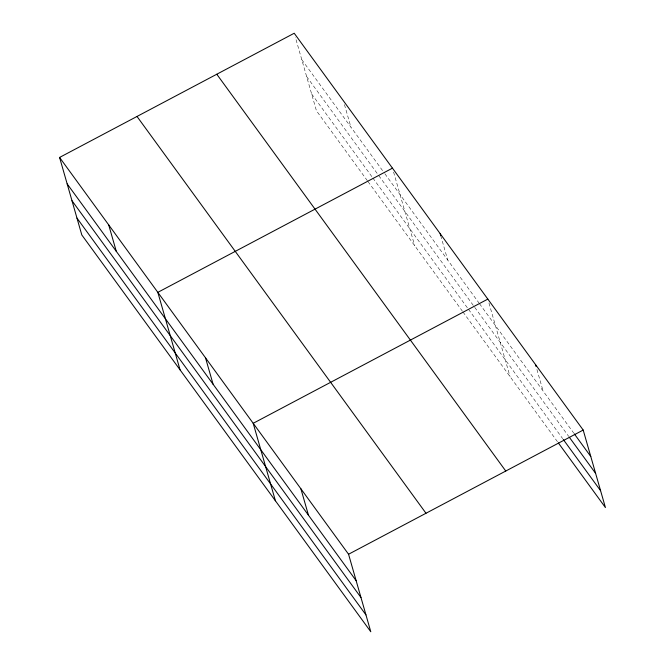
<?xml version="1.0" encoding="UTF-8"?>
<svg xmlns="http://www.w3.org/2000/svg" width="665" height="665" viewBox="0 0 665 665"><rect width="100%" height="100%" fill="white"/><g stroke="black" fill="none" stroke-linecap="round" stroke-linejoin="round"><path stroke-width="0.5" stroke-dasharray="3.33 2.49" d="M301.794 59.684L384.279 172.942M384.885 173.773L478.908 302.883M479.515 303.722L573.662 432.982M306.632 76.541L378.194 174.812M378.801 175.643L568.708 436.406M311.611 93.906L372.259 177.181M372.865 178.02L467.936 308.56M468.551 309.4L562.69 438.667M367.388 180.714L316.44 110.756L295.335 37.165M367.994 181.545L462.375 311.145M462.99 311.985L557.744 442.092M536.921 369.474L543.097 391.012M488.958 303.024L510.055 376.614M440.712 235.593L447.728 260.073M393.589 172.077L414.694 245.676M344.462 104.621L350.921 127.14"/><path stroke-width="1" d="M59.576 157.439L348.56 554.244L370.787 631.75L81.803 234.945L59.576 157.439L294.213 33.25L583.197 430.056L605.424 507.561L558.351 442.932M392.466 168.162L157.829 292.351L180.057 369.856M487.836 299.109L253.199 423.297L275.418 500.803M348.56 554.244L583.197 430.056M574.269 433.821L590.778 456.489M569.323 437.246L595.607 473.347M563.297 439.507L600.586 490.712M216.782 74.231L505.766 471.036M137.007 116.458L425.991 513.255M67.157 183.873L356.141 580.678M71.986 200.722L360.97 597.527M76.974 218.087L365.95 614.892M535.516 364.578L536.073 366.54M440.155 233.639L440.712 235.593M300.879 488.767L308.46 515.2M205.51 357.82L213.091 384.254M108.703 224.895L116.284 251.328"/></g></svg>
